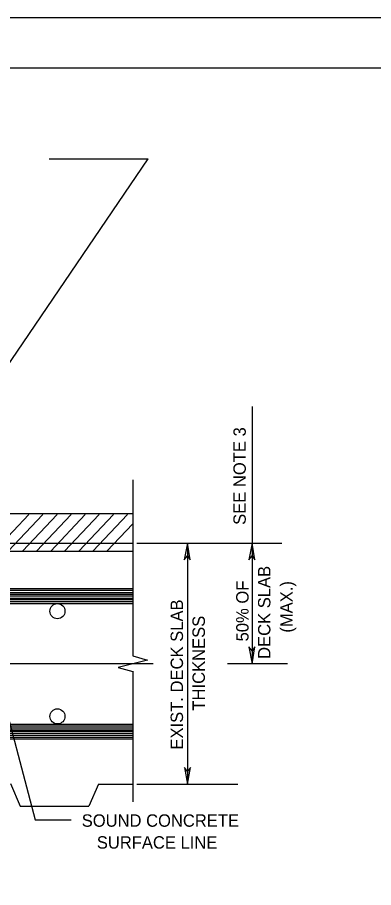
# Model space of a CAD drawing. Extents: x 528.19 to 531.15, y 154.44 to 156.28.
# Drawn here: x 529.126 to 529.421, y 155.558 to 156.276 of the extents above; entities that cross this region are included whole.
import ezdxf

# ---------------------------------------------------------------- set-up
doc = ezdxf.new("R2010")
doc.units = 0
for name, color, linetype in [('Level 1', 7, 'Continuous'), ('Level 2', 7, 'Continuous'), ('Level 41', 7, 'Continuous'), ('Level 5', 7, 'Continuous')]:
    doc.layers.add(name, color=color, linetype=linetype)

msp = doc.modelspace()

# ---------------------------------------------------------------- linework, layer by layer
at = {"layer": 'Level 1'}
for p, q in [((528.19094, 156.27559), (531.14928, 156.27559)), ((528.37762, 156.23392), (531.12762, 156.23392)), ((529.23392, 155.74541), (529.20965, 155.73917)), ((529.22178, 155.74902), (529.23392, 155.74541)), ((529.20965, 155.73917), (529.22178, 155.73589))]:
    msp.add_line(p, q, dxfattribs=at)
for points in [[(529.26673, 155.84186), (529.26411, 155.82808), (529.26673, 155.83136), (529.26903, 155.82808)], [(529.32021, 155.84186), (529.31759, 155.82808), (529.32021, 155.83136), (529.32251, 155.82808)], [(529.32021, 155.74245), (529.32251, 155.75623), (529.32021, 155.75295), (529.31759, 155.75623)], [(529.26673, 155.64304), (529.26936, 155.65682), (529.26673, 155.65354), (529.26444, 155.65682)]]:
    msp.add_lwpolyline(points, close=True, dxfattribs=at)
at = {"layer": 'Level 2'}
for p, q in [((529.11647, 155.98556), (529.23425, 156.15879)), ((529.15256, 156.15879), (529.23425, 156.15879)), ((529.32021, 155.95472), (529.32021, 155.74278)), ((529.22178, 155.89403), (529.22178, 155.74902)), ((528.6998, 155.86647), (529.22178, 155.86647)), ((528.6998, 155.84186), (529.22178, 155.84186)), ((528.6998, 155.84186), (529.22178, 155.84186)), ((529.22507, 155.84186), (529.34482, 155.84186)), ((529.26673, 155.84186), (529.26673, 155.64304)), ((528.6998, 155.8353), (529.22178, 155.8353)), ((528.77592, 155.80446), (529.22178, 155.80446)), ((528.7769, 155.80315), (529.22178, 155.80315)), ((528.77592, 155.80118), (529.22178, 155.80118)), ((528.77756, 155.79987), (529.22178, 155.79987)), ((528.77756, 155.79856), (529.22178, 155.79856)), ((528.77822, 155.79659), (529.22178, 155.79659)), ((528.7792, 155.79528), (529.22178, 155.79528)), ((528.6998, 155.79199), (529.22178, 155.79199)), ((528.77887, 155.79364), (529.22178, 155.79364)), ((529.09744, 155.77822), (529.14108, 155.61352)), ((529.22178, 155.73622), (529.22178, 155.62861)), ((528.6998, 155.69259), (529.22178, 155.69259)), ((528.6998, 155.69127), (529.22178, 155.69127)), ((528.6998, 155.68963), (529.22178, 155.68963)), ((528.6998, 155.68799), (529.22178, 155.68799)), ((528.6998, 155.68668), (529.22178, 155.68668)), ((528.6998, 155.68504), (529.22178, 155.68504)), ((528.6998, 155.6834), (529.22178, 155.6834)), ((528.6998, 155.68176), (529.22178, 155.68176)), ((528.6998, 155.68045), (529.22178, 155.68045)), ((529.19324, 155.64304), (529.22178, 155.64304)), ((529.22507, 155.64304), (529.3084, 155.64304)), ((529.14108, 155.61352), (529.1706, 155.61352)), ((529.14108, 155.61352), (529.1706, 155.61352))]:
    msp.add_line(p, q, dxfattribs=at)
for centre in [(529.15938, 155.78574), (529.15938, 155.699)]:
    msp.add_circle(centre, 0.00625, dxfattribs=at)
at = {"layer": 'Level 41'}
msp.add_lwpolyline([(528.19094, 156.27559), (531.14928, 156.27559), (531.14928, 154.44226), (528.19094, 154.44226)], close=True, dxfattribs=at)
at = {"layer": 'Level 5'}
for p, q in [((529.10728, 155.8353), (529.13583, 155.86549)), ((529.11877, 155.8353), (529.14731, 155.86549)), ((529.13058, 155.8353), (529.15912, 155.86549)), ((529.14206, 155.8353), (529.1706, 155.86549)), ((529.15387, 155.8353), (529.18241, 155.86549)), ((529.16535, 155.8353), (529.1939, 155.86549)), ((529.17717, 155.8353), (529.20571, 155.86549)), ((529.18865, 155.8353), (529.21719, 155.86549)), ((529.20013, 155.8353), (529.22178, 155.85794)), ((529.23852, 155.74245), (529.00984, 155.74245)), ((529.34941, 155.74245), (529.29987, 155.74245)), ((529.12073, 155.6437), (529.12861, 155.625)), ((529.19324, 155.64304), (529.18537, 155.625)), ((529.12861, 155.625), (529.18537, 155.625))]:
    msp.add_line(p, q, dxfattribs=at)

# ---------------------------------------------------------------- texts
for s, height, p in [('SEE NOTE 3', 0.010224, (529.31496, 155.85696)), ('DECK SLAB', 0.010224, (529.3353, 155.74639)), ('50% OF', 0.010224, (529.31726, 155.76083)), ('(MAX.)', 0.010224, (529.35367, 155.76804)), ('EXIST. DECK SLAB', 0.0102244, (529.26312, 155.67159)), ('THICKNESS', 0.010224, (529.28117, 155.70374))]:
    msp.add_text(s, height=height, rotation=90, dxfattribs=at).set_placement(p)
for s, p in [('SOUND CONCRETE', (529.17946, 155.60794)), ('SURFACE LINE', (529.19193, 155.5899))]:
    msp.add_text(s, height=0.0102244, dxfattribs=at).set_placement(p)

doc.saveas('drawing.dxf')
